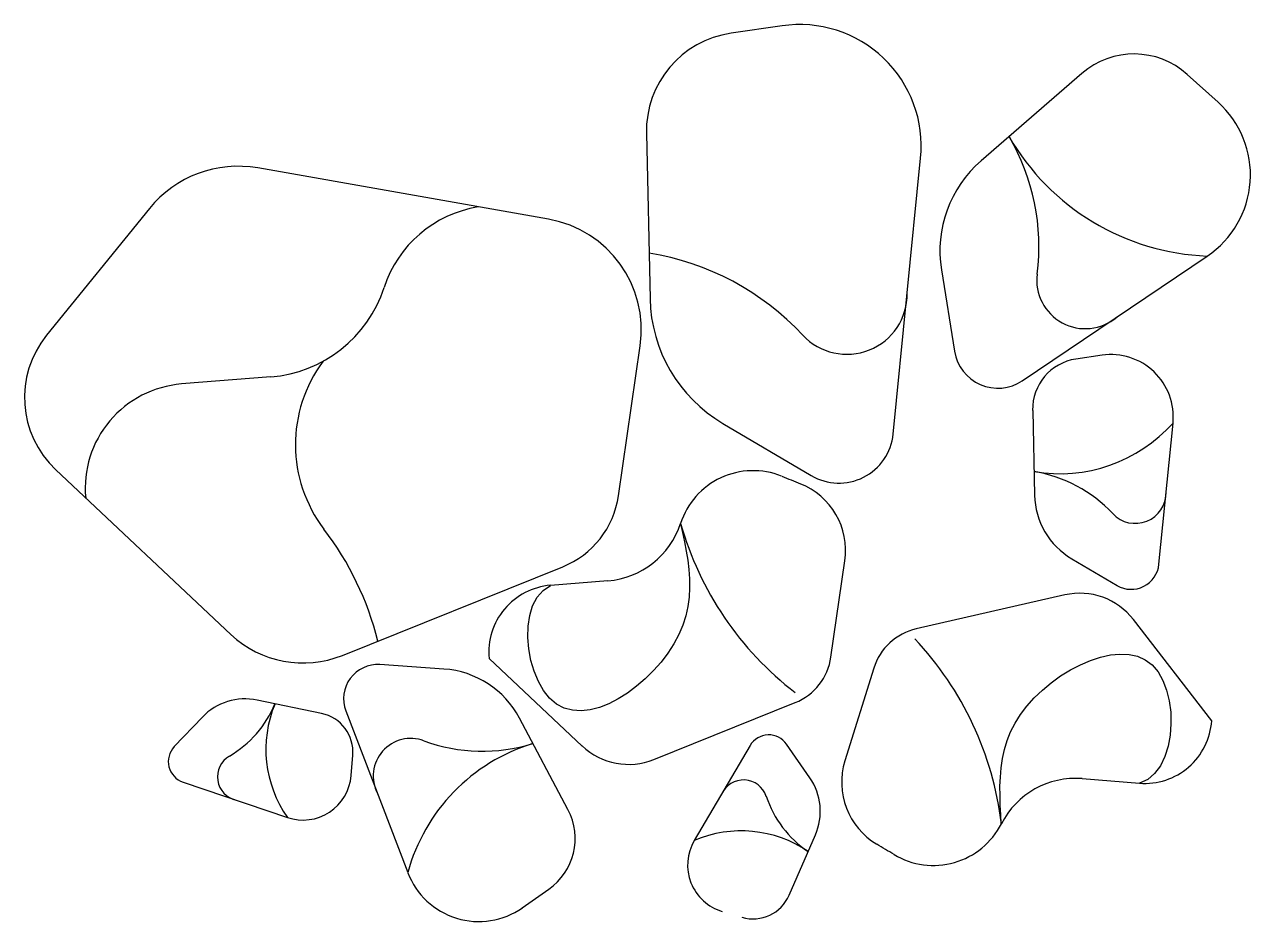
# Model space of a CAD drawing. Extents: x 291943.76 to 291946.74, y 9678035.12 to 9678037.29.
import ezdxf

# ---------------------------------------------------------------- set-up
doc = ezdxf.new("R2010")
doc.units = 0
doc.layers.get('0').update_dxf_attribs({"linetype": 'CONTINUOUS'})

msp = doc.modelspace()

# ---------------------------------------------------------------- linework, layer by layer
for p, q in [((291945.6021, 9678037.2916), (291945.4782, 9678037.2735)), ((291946.3305, 9678037.1759), (291946.0857, 9678036.9637)), ((291946.6617, 9678037.106), (291946.5868, 9678037.1735)), ((291945.2726, 9678037.0303), (291945.2815, 9678036.6279)), ((291945.8721, 9678036.2999), (291945.9389, 9678036.9701)), ((291945.0351, 9678036.8215), (291944.3287, 9678036.9462)), ((291944.0652, 9678036.8478), (291943.8153, 9678036.5397)), ((291946.1859, 9678036.4293), (291946.6354, 9678036.7322)), ((291945.9894, 9678036.6989), (291946.0211, 9678036.5009)), ((291945.2047, 9678036.1499), (291945.2574, 9678036.514)), ((291946.3797, 9678036.4912), (291946.3163, 9678036.4819)), ((291944.3599, 9678036.4386), (291944.143, 9678036.4214)), ((291946.2111, 9678036.3574), (291946.2156, 9678036.1514)), ((291945.4584, 9678036.3257), (291945.6729, 9678036.199)), ((291946.5179, 9678035.9836), (291946.5521, 9678036.3266)), ((291943.8374, 9678036.213), (291944.263, 9678035.813)), ((291944.5343, 9678035.7621), (291945.0693, 9678035.9775)), ((291945.721, 9678035.758), (291945.7548, 9678035.9917)), ((291946.3062, 9678035.9967), (291946.416, 9678035.9319)), ((291945.1789, 9678035.9433), (291945.0397, 9678035.9322)), ((291946.2892, 9678035.9089), (291945.9284, 9678035.8265)), ((291946.646, 9678035.6034), (291946.4559, 9678035.8492)), ((291944.7806, 9678035.7289), (291944.6252, 9678035.7396)), ((291944.8903, 9678035.7546), (291945.1167, 9678035.5419)), ((291945.8251, 9678035.7309), (291945.755, 9678035.5055)), ((291944.4834, 9678035.6209), (291944.3267, 9678035.6535)), ((291944.5422, 9678035.6273), (291944.6928, 9678035.2342)), ((291945.2908, 9678035.5092), (291945.6341, 9678035.6474)), ((291944.1938, 9678035.612), (291944.1255, 9678035.5403)), ((291945.0819, 9678035.3873), (291944.9642, 9678035.6097)), ((291945.5246, 9678035.5429), (291945.3889, 9678035.312)), ((291945.6697, 9678035.4647), (291945.6133, 9678035.5462)), ((291944.5551, 9678035.4699), (291944.5592, 9678035.5195)), ((291944.1468, 9678035.4541), (291944.4004, 9678035.3682)), ((291946.3313, 9678035.4626), (291946.4705, 9678035.4515)), ((291945.6194, 9678035.1794), (291945.6832, 9678035.3261)), ((291944.9711, 9678035.1489), (291945.0352, 9678035.1938))]:
    msp.add_line(p, q)
for points in [[(291945.3555, 9678036.0826), (291945.3605, 9678036.0603), (291945.3652, 9678036.0379), (291945.3694, 9678036.0155), (291945.3731, 9678035.9931), (291945.3758, 9678035.9707), (291945.3774, 9678035.9482), (291945.3777, 9678035.9258), (291945.3765, 9678035.9033), (291945.3735, 9678035.8807), (291945.3685, 9678035.8581), (291945.3613, 9678035.8355), (291945.3516, 9678035.8129), (291945.3394, 9678035.7902), (291945.3249, 9678035.7678), (291945.3082, 9678035.7459), (291945.2898, 9678035.725), (291945.2699, 9678035.7052), (291945.2488, 9678035.687), (291945.2269, 9678035.6706), (291945.2043, 9678035.6564), (291945.1814, 9678035.6446), (291945.1585, 9678035.6356), (291945.1359, 9678035.6297), (291945.1139, 9678035.6273), (291945.0928, 9678035.6286), (291945.0728, 9678035.6339), (291945.0543, 9678035.6436), (291945.0375, 9678035.6579), (291945.0227, 9678035.6765), (291945.0101, 9678035.6986), (291944.9998, 9678035.7234), (291944.992, 9678035.75), (291944.9868, 9678035.7776), (291944.9845, 9678035.8055), (291944.9851, 9678035.8328), (291944.989, 9678035.8587), (291944.9962, 9678035.8824), (291945.007, 9678035.9031), (291945.0214, 9678035.92), (291945.0397, 9678035.9322)], [(291946.1349, 9678035.3528), (291946.1336, 9678035.3757), (291946.1325, 9678035.3985), (291946.1318, 9678035.4213), (291946.1317, 9678035.444), (291946.1326, 9678035.4665), (291946.1345, 9678035.489), (291946.1377, 9678035.5112), (291946.1425, 9678035.5332), (291946.149, 9678035.555), (291946.1575, 9678035.5765), (291946.1682, 9678035.5977), (291946.1813, 9678035.6186), (291946.1969, 9678035.639), (291946.2148, 9678035.6589), (291946.2347, 9678035.6778), (291946.2562, 9678035.6956), (291946.2789, 9678035.712), (291946.3026, 9678035.7267), (291946.3269, 9678035.7394), (291946.3514, 9678035.7499), (291946.3759, 9678035.7579), (291946.3999, 9678035.7632), (291946.4231, 9678035.7654), (291946.4452, 9678035.7644), (291946.4659, 9678035.7598), (291946.4848, 9678035.7514), (291946.5016, 9678035.7389), (291946.5159, 9678035.7221), (291946.5275, 9678035.7014), (291946.5365, 9678035.6776), (291946.5428, 9678035.6515), (291946.5464, 9678035.624), (291946.5471, 9678035.5959), (291946.545, 9678035.568), (291946.54, 9678035.5412), (291946.5322, 9678035.5162), (291946.5213, 9678035.4939), (291946.5074, 9678035.4752), (291946.4905, 9678035.4608), (291946.4705, 9678035.4515)]]:
    msp.add_lwpolyline(points)
for centre, radius, start, end in [((291945.6449, 9678036.9993), 0.2954, 354.3107, 98.3285), ((291945.5131, 9678037.0356), 0.2405, 98.3285, 181.2562), ((291946.4573, 9678037.0297), 0.1935, 47.9913, 130.919), ((291946.5025, 9678036.9294), 0.2377, 303.9734, 47.9913), ((291945.698, 9678036.7554), 0.5283, 352.7387, 30.3872), ((291946.6575, 9678037.3137), 0.5819, 210.0117, 267.8238), ((291946.2756, 9678036.7447), 0.2899, 130.919, 189.0998), ((291944.2805, 9678036.6732), 0.2772, 79.9843, 140.963), ((291944.9101, 9678036.5664), 0.289, 99.2263, 162.0063), ((291944.9877, 9678036.5531), 0.2726, 351.7653, 79.9843), ((291945.1732, 9678036.0918), 0.6564, 43.076, 80.7244), ((291946.3389, 9678036.6737), 0.1179, 172.7387, 310.3159), ((291944.335, 9678036.7532), 0.3156, 274.5326, 342.0063), ((291945.7597, 9678036.6401), 0.1465, 223.076, 0.6532), ((291945.6415, 9678036.6358), 0.3602, 181.2562, 239.4371), ((291944.0021, 9678036.3882), 0.2405, 140.963, 226.7807), ((291946.1263, 9678036.5178), 0.1066, 189.0998, 303.9734), ((291946.4016, 9678036.3416), 0.1512, 354.3107, 98.3285), ((291944.758, 9678036.2741), 0.3382, 143.2163, 217.3473), ((291946.3341, 9678036.3601), 0.1231, 98.3285, 181.2562), ((291944.1631, 9678036.1682), 0.254, 94.5326, 185.337), ((291946.2764, 9678036.5735), 0.3701, 260.349, 318.161), ((291945.7403, 9678036.3131), 0.1325, 239.4371, 354.3107), ((291945.5319, 9678036.0253), 0.1855, 68.0593, 162.0063), ((291951.4796, 9678050.7902), 15.7323, 248.05931, 248.23725), ((291946.1602, 9678035.877), 0.336, 43.076, 80.7244), ((291945.5817, 9678036.0168), 0.1749, 351.7653, 68.2373), ((291946.4604, 9678036.1577), 0.075, 223.076, 0.6532), ((291944.9872, 9678036.1814), 0.2198, 291.9304, 351.7653), ((291946.3999, 9678036.1555), 0.1844, 181.2562, 239.4371), ((291943.8932, 9678035.6142), 0.7496, 14.0864, 37.3473), ((291945.1629, 9678036.1452), 0.2025, 274.5326, 342.0063), ((291946.12, 9678036.3007), 0.795, 195.9222, 232.3214), ((291946.4504, 9678035.9903), 0.0678, 239.4371, 354.3107), ((291945.0526, 9678035.7698), 0.163, 94.5326, 185.337), ((291946.3258, 9678035.7485), 0.1645, 37.7184, 102.8682), ((291944.4385, 9678035.9998), 0.2563, 226.7807, 291.9304), ((291945.9598, 9678035.6889), 0.1411, 102.8682, 162.7031), ((291945.3457, 9678035.2578), 0.795, 6.8599, 43.2591), ((291944.6196, 9678035.657), 0.0828, 86.082, 200.9556), ((291945.5814, 9678035.7783), 0.1411, 291.9304, 351.7653), ((291944.7652, 9678035.5043), 0.2251, 27.9011, 86.082), ((291944.2976, 9678035.5133), 0.1432, 78.2384, 136.4193), ((291944.1287, 9678035.7435), 0.261, 300.0581, 337.7066), ((291944.6355, 9678035.5337), 0.2875, 157.3311, 215.1432), ((291944.4639, 9678035.5273), 0.0956, 355.3107, 78.2384), ((291946.4834, 9678035.614), 0.163, 265.4703, 356.2747), ((291944.7004, 9678035.4688), 0.0916, 69.7209, 207.2981), ((291945.57, 9678035.5162), 0.0527, 34.6855, 149.5591), ((291944.1637, 9678035.504), 0.0527, 136.4193, 251.2928), ((291945.129, 9678035.1158), 0.4519, 106.9939, 164.8059), ((291944.8744, 9678035.9396), 0.4103, 249.7209, 287.3693), ((291945.2293, 9678035.6618), 0.1645, 226.7807, 291.9304), ((291944.2886, 9678035.4672), 0.0582, 120.0581, 257.6353), ((291945.9219, 9678035.4535), 0.1749, 162.7031, 239.175), ((291944.4381, 9678035.4795), 0.1175, 251.2928, 355.3107), ((291945.5085, 9678035.4013), 0.0582, 18.3244, 155.9016), ((291945.5519, 9678035.3832), 0.1432, 336.5046, 34.6855), ((291946.3153, 9678035.2607), 0.2025, 85.4703, 152.944), ((291945.8116, 9678035.5017), 0.261, 198.3244, 235.9728), ((291944.9491, 9678035.317), 0.1503, 304.9734, 27.9011), ((291945.9698, 9678035.4372), 0.1855, 238.997, 332.944), ((291945.5031, 9678035.0482), 0.2875, 55.5974, 113.4094), ((291945.4902, 9678035.2525), 0.1175, 149.5591, 253.5769), ((291937.7708, 9678021.7934), 15.7323, 58.99703, 59.17498), ((291944.8653, 9678035.3002), 0.1847, 200.9556, 304.9734), ((291945.5318, 9678035.2175), 0.0956, 253.5769, 336.5046)]:
    msp.add_arc(centre, radius, start, end)

doc.saveas('drawing.dxf')
